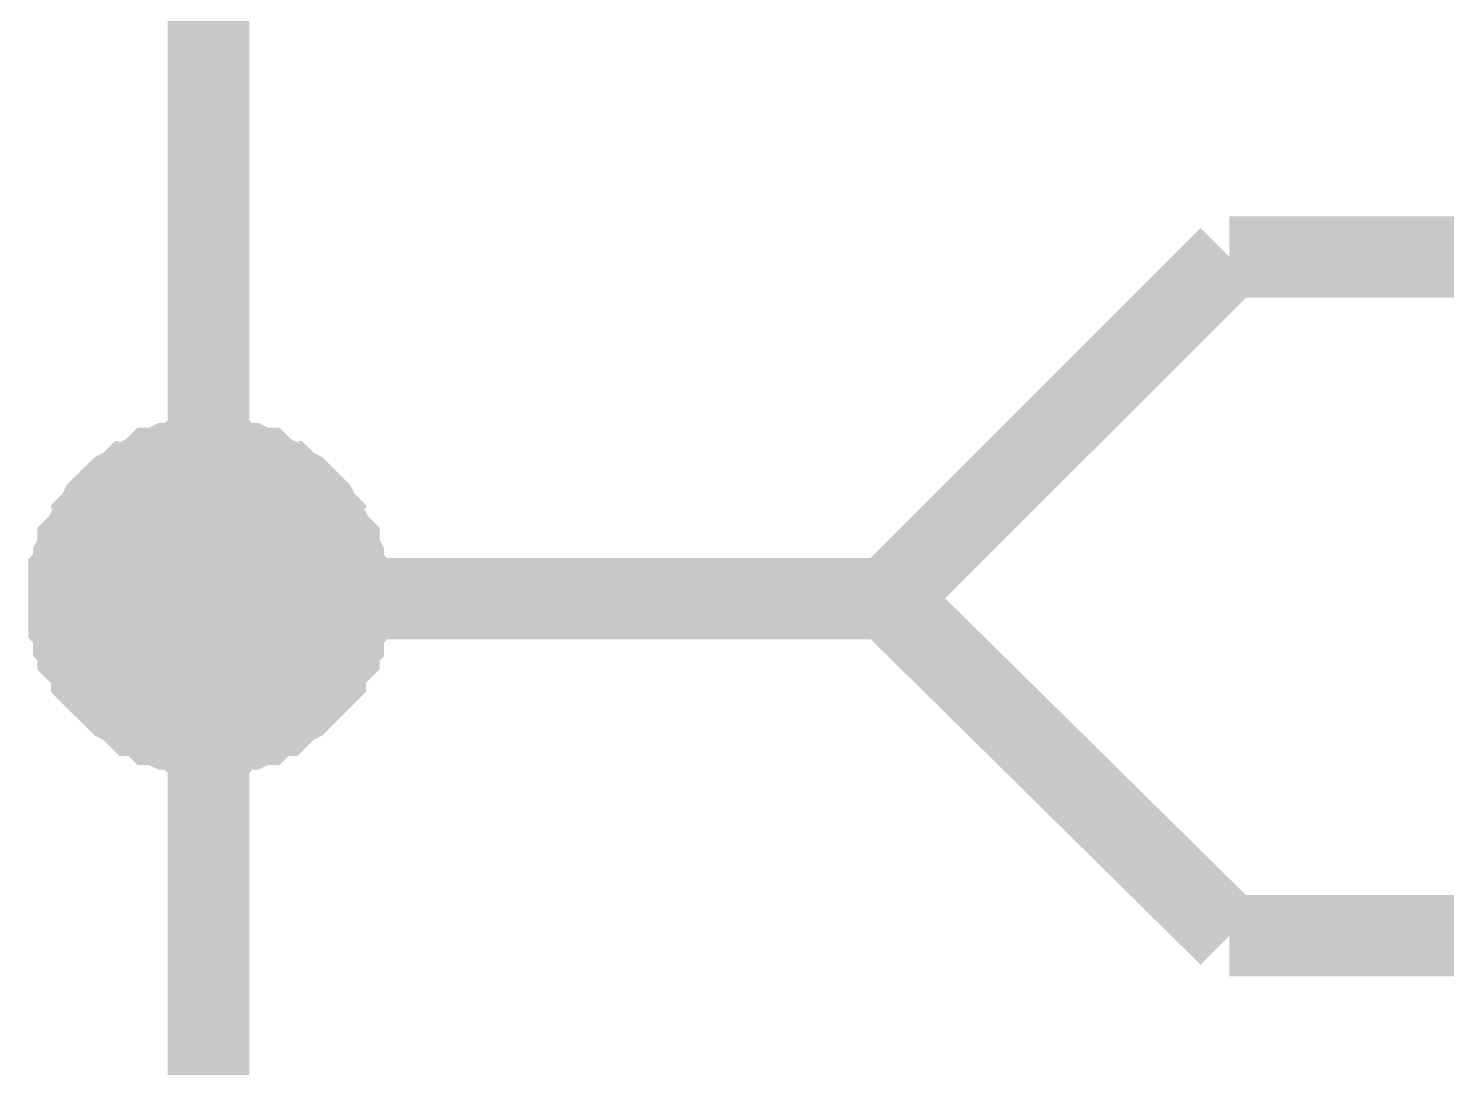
# Model space of a CAD drawing. Header units: millimetres. Extents: x 0 to 420, y 0 to 297.
# Drawn here: x 83.15 to 88.37, y 120.76 to 124.59 of the extents above; entities that cross this region are included whole.
import ezdxf

# ---------------------------------------------------------------- set-up
doc = ezdxf.new("R2010")
doc.units = ezdxf.units.MM
doc.layers.add('Sheet', color=255, linetype='Continuous')

msp = doc.modelspace()

# ---------------------------------------------------------------- linework, layer by layer
at = {"layer": 'Sheet'}
for points, const_width in [([(83.8146, 137.4883), (83.8146, 133.746), (83.8146, 129.9872), (83.8146, 126.2449), (83.8146, 122.486), (83.8146, 118.7437), (83.8146, 114.9848), (83.8146, 111.2425), (83.8146, 107.5002)], 0.2997), ([(86.3138, 122.486), (87.5717, 123.7445)], 0.2997), ([(87.5717, 123.7445), (112.5473, 123.7445)], 0.2997), ([(83.3015, 122.486), (83.3015, 122.5191), (83.3015, 122.5357), (83.3015, 122.5688), (83.3181, 122.5854), (83.3181, 122.6185), (83.3181, 122.635), (83.3346, 122.6682), (83.3346, 122.6847), (83.3512, 122.7013), (83.3677, 122.7344), (83.3843, 122.7509), (83.3843, 122.7675), (83.4009, 122.7841), (83.4174, 122.8172), (83.434, 122.8337), (83.4505, 122.8503), (83.4671, 122.8669), (83.4836, 122.8834), (83.5167, 122.9), (83.5333, 122.9165), (83.5498, 122.9165), (83.5664, 122.9331), (83.5995, 122.9497), (83.616, 122.9662), (83.6326, 122.9662), (83.6657, 122.9828), (83.6822, 122.9828), (83.7153, 122.9828), (83.7319, 122.9993), (83.765, 122.9993), (83.7815, 122.9993), (83.8146, 122.9993)], 0.2997), ([(83.3015, 122.486), (83.3015, 122.5191), (83.3015, 122.5357), (83.3015, 122.5688), (83.3181, 122.5854), (83.3181, 122.6185), (83.3181, 122.635), (83.3346, 122.6682), (83.3346, 122.6847), (83.3512, 122.7013), (83.3677, 122.7344), (83.3843, 122.7509), (83.3843, 122.7675), (83.4009, 122.7841), (83.4174, 122.8172), (83.434, 122.8337), (83.4505, 122.8503), (83.4671, 122.8669), (83.4836, 122.8834), (83.5167, 122.9), (83.5333, 122.9165), (83.5498, 122.9165), (83.5664, 122.9331), (83.5995, 122.9497), (83.616, 122.9662), (83.6326, 122.9662), (83.6657, 122.9828), (83.6822, 122.9828), (83.7153, 122.9828), (83.7319, 122.9993), (83.765, 122.9993), (83.7815, 122.9993), (83.8146, 122.9993)], 0.2997), ([(83.3015, 122.486), (83.3015, 122.5191), (83.3015, 122.5357), (83.3015, 122.5688), (83.3181, 122.5854), (83.3181, 122.6185), (83.3181, 122.635), (83.3346, 122.6682), (83.3346, 122.6847), (83.3512, 122.7013), (83.3677, 122.7344), (83.3843, 122.7509), (83.3843, 122.7675), (83.4009, 122.7841), (83.4174, 122.8172), (83.434, 122.8337), (83.4505, 122.8503), (83.4671, 122.8669), (83.4836, 122.8834), (83.5167, 122.9), (83.5333, 122.9165), (83.5498, 122.9165), (83.5664, 122.9331), (83.5995, 122.9497), (83.616, 122.9662), (83.6326, 122.9662), (83.6657, 122.9828), (83.6822, 122.9828), (83.7153, 122.9828), (83.7319, 122.9993), (83.765, 122.9993), (83.7815, 122.9993), (83.8146, 122.9993)], 0.2997), ([(83.3015, 122.486), (83.3015, 122.5191), (83.3015, 122.5357), (83.3015, 122.5688), (83.3181, 122.5854), (83.3181, 122.6185), (83.3181, 122.635), (83.3346, 122.6682), (83.3346, 122.6847), (83.3512, 122.7013), (83.3677, 122.7344), (83.3843, 122.7509), (83.3843, 122.7675), (83.4009, 122.7841), (83.4174, 122.8172), (83.434, 122.8337), (83.4505, 122.8503), (83.4671, 122.8669), (83.4836, 122.8834), (83.5167, 122.9), (83.5333, 122.9165), (83.5498, 122.9165), (83.5664, 122.9331), (83.5995, 122.9497), (83.616, 122.9662), (83.6326, 122.9662), (83.6657, 122.9828), (83.6822, 122.9828), (83.7153, 122.9828), (83.7319, 122.9993), (83.765, 122.9993), (83.7815, 122.9993), (83.8146, 122.9993)], 0.2997), ([(83.3015, 122.486), (83.3015, 122.5191), (83.3015, 122.5357), (83.3015, 122.5688), (83.3181, 122.5854), (83.3181, 122.6185), (83.3181, 122.635), (83.3346, 122.6682), (83.3346, 122.6847), (83.3512, 122.7013), (83.3677, 122.7344), (83.3843, 122.7509), (83.3843, 122.7675), (83.4009, 122.7841), (83.4174, 122.8172), (83.434, 122.8337), (83.4505, 122.8503), (83.4671, 122.8669), (83.4836, 122.8834), (83.5167, 122.9), (83.5333, 122.9165), (83.5498, 122.9165), (83.5664, 122.9331), (83.5995, 122.9497), (83.616, 122.9662), (83.6326, 122.9662), (83.6657, 122.9828), (83.6822, 122.9828), (83.7153, 122.9828), (83.7319, 122.9993), (83.765, 122.9993), (83.7815, 122.9993), (83.8146, 122.9993)], 0.2997), ([(83.8146, 122.9993), (83.8146, 122.9993)], 0.2997), ([(83.8146, 122.9993), (83.8477, 122.9993), (83.8643, 122.9993), (83.8974, 122.9993), (83.9139, 122.9828), (83.947, 122.9828), (83.9636, 122.9828), (83.9967, 122.9662), (84.0132, 122.9662), (84.0298, 122.9497), (84.0629, 122.9331), (84.0794, 122.9165), (84.096, 122.9165), (84.1125, 122.9), (84.1456, 122.8834), (84.1622, 122.8669), (84.1788, 122.8503), (84.1953, 122.8337), (84.2119, 122.8172), (84.2284, 122.7841), (84.245, 122.7675), (84.245, 122.7509), (84.2615, 122.7344), (84.2781, 122.7013), (84.2946, 122.6847), (84.2946, 122.6682), (84.3112, 122.635), (84.3112, 122.6185), (84.3112, 122.5854), (84.3277, 122.5688), (84.3277, 122.5357), (84.3277, 122.5191), (84.3277, 122.486)], 0.2997), ([(83.8146, 122.9993), (83.8146, 122.9993)], 0.2997), ([(83.8146, 122.9993), (83.8477, 122.9993), (83.8643, 122.9993), (83.8974, 122.9993), (83.9139, 122.9828), (83.947, 122.9828), (83.9636, 122.9828), (83.9967, 122.9662), (84.0132, 122.9662), (84.0298, 122.9497), (84.0629, 122.9331), (84.0794, 122.9165), (84.096, 122.9165), (84.1125, 122.9), (84.1456, 122.8834), (84.1622, 122.8669), (84.1788, 122.8503), (84.1953, 122.8337), (84.2119, 122.8172), (84.2284, 122.7841), (84.245, 122.7675), (84.245, 122.7509), (84.2615, 122.7344), (84.2781, 122.7013), (84.2946, 122.6847), (84.2946, 122.6682), (84.3112, 122.635), (84.3112, 122.6185), (84.3112, 122.5854), (84.3277, 122.5688), (84.3277, 122.5357), (84.3277, 122.5191), (84.3277, 122.486)], 0.2997), ([(83.8146, 122.9993), (83.8146, 122.9993)], 0.2997), ([(83.8146, 122.9993), (83.8477, 122.9993), (83.8643, 122.9993), (83.8974, 122.9993), (83.9139, 122.9828), (83.947, 122.9828), (83.9636, 122.9828), (83.9967, 122.9662), (84.0132, 122.9662), (84.0298, 122.9497), (84.0629, 122.9331), (84.0794, 122.9165), (84.096, 122.9165), (84.1125, 122.9), (84.1456, 122.8834), (84.1622, 122.8669), (84.1788, 122.8503), (84.1953, 122.8337), (84.2119, 122.8172), (84.2284, 122.7841), (84.245, 122.7675), (84.245, 122.7509), (84.2615, 122.7344), (84.2781, 122.7013), (84.2946, 122.6847), (84.2946, 122.6682), (84.3112, 122.635), (84.3112, 122.6185), (84.3112, 122.5854), (84.3277, 122.5688), (84.3277, 122.5357), (84.3277, 122.5191), (84.3277, 122.486)], 0.2997), ([(83.8146, 122.9993), (83.8146, 122.9993)], 0.2997), ([(83.8146, 122.9993), (83.8477, 122.9993), (83.8643, 122.9993), (83.8974, 122.9993), (83.9139, 122.9828), (83.947, 122.9828), (83.9636, 122.9828), (83.9967, 122.9662), (84.0132, 122.9662), (84.0298, 122.9497), (84.0629, 122.9331), (84.0794, 122.9165), (84.096, 122.9165), (84.1125, 122.9), (84.1456, 122.8834), (84.1622, 122.8669), (84.1788, 122.8503), (84.1953, 122.8337), (84.2119, 122.8172), (84.2284, 122.7841), (84.245, 122.7675), (84.245, 122.7509), (84.2615, 122.7344), (84.2781, 122.7013), (84.2946, 122.6847), (84.2946, 122.6682), (84.3112, 122.635), (84.3112, 122.6185), (84.3112, 122.5854), (84.3277, 122.5688), (84.3277, 122.5357), (84.3277, 122.5191), (84.3277, 122.486)], 0.2997), ([(83.8146, 122.9993), (83.8146, 122.9993)], 0.2997), ([(83.8146, 122.9993), (83.8477, 122.9993), (83.8643, 122.9993), (83.8974, 122.9993), (83.9139, 122.9828), (83.947, 122.9828), (83.9636, 122.9828), (83.9967, 122.9662), (84.0132, 122.9662), (84.0298, 122.9497), (84.0629, 122.9331), (84.0794, 122.9165), (84.096, 122.9165), (84.1125, 122.9), (84.1456, 122.8834), (84.1622, 122.8669), (84.1788, 122.8503), (84.1953, 122.8337), (84.2119, 122.8172), (84.2284, 122.7841), (84.245, 122.7675), (84.245, 122.7509), (84.2615, 122.7344), (84.2781, 122.7013), (84.2946, 122.6847), (84.2946, 122.6682), (84.3112, 122.635), (84.3112, 122.6185), (84.3112, 122.5854), (84.3277, 122.5688), (84.3277, 122.5357), (84.3277, 122.5191), (84.3277, 122.486)], 0.2997), ([(83.3015, 122.486), (83.3015, 122.5191), (83.3015, 122.5357), (83.3015, 122.5688), (83.3181, 122.5854), (83.3181, 122.6185), (83.3181, 122.635), (83.3346, 122.6682), (83.3346, 122.6847), (83.3512, 122.7013), (83.3677, 122.7344), (83.3843, 122.7509), (83.3843, 122.7675), (83.4009, 122.7841), (83.4174, 122.8172), (83.434, 122.8337), (83.4505, 122.8503), (83.4671, 122.8669), (83.4836, 122.8834), (83.5167, 122.9), (83.5333, 122.9165), (83.5498, 122.9165), (83.5664, 122.9331), (83.5995, 122.9497), (83.616, 122.9662), (83.6326, 122.9662), (83.6657, 122.9828), (83.6822, 122.9828), (83.7153, 122.9828), (83.7319, 122.9993), (83.765, 122.9993), (83.7815, 122.9993), (83.8146, 122.9993)], 0.0991), ([(83.3015, 122.486), (83.3015, 122.5191), (83.3015, 122.5357), (83.3015, 122.5688), (83.3181, 122.5854), (83.3181, 122.6185), (83.3181, 122.635), (83.3346, 122.6682), (83.3346, 122.6847), (83.3512, 122.7013), (83.3677, 122.7344), (83.3843, 122.7509), (83.3843, 122.7675), (83.4009, 122.7841), (83.4174, 122.8172), (83.434, 122.8337), (83.4505, 122.8503), (83.4671, 122.8669), (83.4836, 122.8834), (83.5167, 122.9), (83.5333, 122.9165), (83.5498, 122.9165), (83.5664, 122.9331), (83.5995, 122.9497), (83.616, 122.9662), (83.6326, 122.9662), (83.6657, 122.9828), (83.6822, 122.9828), (83.7153, 122.9828), (83.7319, 122.9993), (83.765, 122.9993), (83.7815, 122.9993), (83.8146, 122.9993)], 0.0991), ([(83.3015, 122.486), (83.3015, 122.5191), (83.3015, 122.5357), (83.3015, 122.5688), (83.3181, 122.5854), (83.3181, 122.6185), (83.3181, 122.635), (83.3346, 122.6682), (83.3346, 122.6847), (83.3512, 122.7013), (83.3677, 122.7344), (83.3843, 122.7509), (83.3843, 122.7675), (83.4009, 122.7841), (83.4174, 122.8172), (83.434, 122.8337), (83.4505, 122.8503), (83.4671, 122.8669), (83.4836, 122.8834), (83.5167, 122.9), (83.5333, 122.9165), (83.5498, 122.9165), (83.5664, 122.9331), (83.5995, 122.9497), (83.616, 122.9662), (83.6326, 122.9662), (83.6657, 122.9828), (83.6822, 122.9828), (83.7153, 122.9828), (83.7319, 122.9993), (83.765, 122.9993), (83.7815, 122.9993), (83.8146, 122.9993)], 0.0991), ([(83.3015, 122.486), (83.3015, 122.5191), (83.3015, 122.5357), (83.3015, 122.5688), (83.3181, 122.5854), (83.3181, 122.6185), (83.3181, 122.635), (83.3346, 122.6682), (83.3346, 122.6847), (83.3512, 122.7013), (83.3677, 122.7344), (83.3843, 122.7509), (83.3843, 122.7675), (83.4009, 122.7841), (83.4174, 122.8172), (83.434, 122.8337), (83.4505, 122.8503), (83.4671, 122.8669), (83.4836, 122.8834), (83.5167, 122.9), (83.5333, 122.9165), (83.5498, 122.9165), (83.5664, 122.9331), (83.5995, 122.9497), (83.616, 122.9662), (83.6326, 122.9662), (83.6657, 122.9828), (83.6822, 122.9828), (83.7153, 122.9828), (83.7319, 122.9993), (83.765, 122.9993), (83.7815, 122.9993), (83.8146, 122.9993)], 0.0991), ([(83.3015, 122.486), (83.3015, 122.5191), (83.3015, 122.5357), (83.3015, 122.5688), (83.3181, 122.5854), (83.3181, 122.6185), (83.3181, 122.635), (83.3346, 122.6682), (83.3346, 122.6847), (83.3512, 122.7013), (83.3677, 122.7344), (83.3843, 122.7509), (83.3843, 122.7675), (83.4009, 122.7841), (83.4174, 122.8172), (83.434, 122.8337), (83.4505, 122.8503), (83.4671, 122.8669), (83.4836, 122.8834), (83.5167, 122.9), (83.5333, 122.9165), (83.5498, 122.9165), (83.5664, 122.9331), (83.5995, 122.9497), (83.616, 122.9662), (83.6326, 122.9662), (83.6657, 122.9828), (83.6822, 122.9828), (83.7153, 122.9828), (83.7319, 122.9993), (83.765, 122.9993), (83.7815, 122.9993), (83.8146, 122.9993)], 0.0991), ([(83.8146, 122.9993), (83.8146, 122.9993)], 0.0991), ([(83.8146, 122.9993), (83.8477, 122.9993), (83.8643, 122.9993), (83.8974, 122.9993), (83.9139, 122.9828), (83.947, 122.9828), (83.9636, 122.9828), (83.9967, 122.9662), (84.0132, 122.9662), (84.0298, 122.9497), (84.0629, 122.9331), (84.0794, 122.9165), (84.096, 122.9165), (84.1125, 122.9), (84.1456, 122.8834), (84.1622, 122.8669), (84.1788, 122.8503), (84.1953, 122.8337), (84.2119, 122.8172), (84.2284, 122.7841), (84.245, 122.7675), (84.245, 122.7509), (84.2615, 122.7344), (84.2781, 122.7013), (84.2946, 122.6847), (84.2946, 122.6682), (84.3112, 122.635), (84.3112, 122.6185), (84.3112, 122.5854), (84.3277, 122.5688), (84.3277, 122.5357), (84.3277, 122.5191), (84.3277, 122.486)], 0.0991), ([(83.8146, 122.9993), (83.8146, 122.9993)], 0.0991), ([(83.8146, 122.9993), (83.8477, 122.9993), (83.8643, 122.9993), (83.8974, 122.9993), (83.9139, 122.9828), (83.947, 122.9828), (83.9636, 122.9828), (83.9967, 122.9662), (84.0132, 122.9662), (84.0298, 122.9497), (84.0629, 122.9331), (84.0794, 122.9165), (84.096, 122.9165), (84.1125, 122.9), (84.1456, 122.8834), (84.1622, 122.8669), (84.1788, 122.8503), (84.1953, 122.8337), (84.2119, 122.8172), (84.2284, 122.7841), (84.245, 122.7675), (84.245, 122.7509), (84.2615, 122.7344), (84.2781, 122.7013), (84.2946, 122.6847), (84.2946, 122.6682), (84.3112, 122.635), (84.3112, 122.6185), (84.3112, 122.5854), (84.3277, 122.5688), (84.3277, 122.5357), (84.3277, 122.5191), (84.3277, 122.486)], 0.0991), ([(83.8146, 122.9993), (83.8146, 122.9993)], 0.0991), ([(83.8146, 122.9993), (83.8477, 122.9993), (83.8643, 122.9993), (83.8974, 122.9993), (83.9139, 122.9828), (83.947, 122.9828), (83.9636, 122.9828), (83.9967, 122.9662), (84.0132, 122.9662), (84.0298, 122.9497), (84.0629, 122.9331), (84.0794, 122.9165), (84.096, 122.9165), (84.1125, 122.9), (84.1456, 122.8834), (84.1622, 122.8669), (84.1788, 122.8503), (84.1953, 122.8337), (84.2119, 122.8172), (84.2284, 122.7841), (84.245, 122.7675), (84.245, 122.7509), (84.2615, 122.7344), (84.2781, 122.7013), (84.2946, 122.6847), (84.2946, 122.6682), (84.3112, 122.635), (84.3112, 122.6185), (84.3112, 122.5854), (84.3277, 122.5688), (84.3277, 122.5357), (84.3277, 122.5191), (84.3277, 122.486)], 0.0991), ([(83.8146, 122.9993), (83.8146, 122.9993)], 0.0991), ([(83.8146, 122.9993), (83.8477, 122.9993), (83.8643, 122.9993), (83.8974, 122.9993), (83.9139, 122.9828), (83.947, 122.9828), (83.9636, 122.9828), (83.9967, 122.9662), (84.0132, 122.9662), (84.0298, 122.9497), (84.0629, 122.9331), (84.0794, 122.9165), (84.096, 122.9165), (84.1125, 122.9), (84.1456, 122.8834), (84.1622, 122.8669), (84.1788, 122.8503), (84.1953, 122.8337), (84.2119, 122.8172), (84.2284, 122.7841), (84.245, 122.7675), (84.245, 122.7509), (84.2615, 122.7344), (84.2781, 122.7013), (84.2946, 122.6847), (84.2946, 122.6682), (84.3112, 122.635), (84.3112, 122.6185), (84.3112, 122.5854), (84.3277, 122.5688), (84.3277, 122.5357), (84.3277, 122.5191), (84.3277, 122.486)], 0.0991), ([(83.8146, 122.9993), (83.8146, 122.9993)], 0.0991), ([(83.8146, 122.9993), (83.8477, 122.9993), (83.8643, 122.9993), (83.8974, 122.9993), (83.9139, 122.9828), (83.947, 122.9828), (83.9636, 122.9828), (83.9967, 122.9662), (84.0132, 122.9662), (84.0298, 122.9497), (84.0629, 122.9331), (84.0794, 122.9165), (84.096, 122.9165), (84.1125, 122.9), (84.1456, 122.8834), (84.1622, 122.8669), (84.1788, 122.8503), (84.1953, 122.8337), (84.2119, 122.8172), (84.2284, 122.7841), (84.245, 122.7675), (84.245, 122.7509), (84.2615, 122.7344), (84.2781, 122.7013), (84.2946, 122.6847), (84.2946, 122.6682), (84.3112, 122.635), (84.3112, 122.6185), (84.3112, 122.5854), (84.3277, 122.5688), (84.3277, 122.5357), (84.3277, 122.5191), (84.3277, 122.486)], 0.0991), ([(83.8146, 121.9892), (83.7815, 121.9892), (83.765, 121.9892), (83.7319, 121.9892), (83.7153, 122.0058), (83.6822, 122.0058), (83.6657, 122.0058), (83.6326, 122.0224), (83.616, 122.0224), (83.5995, 122.0389), (83.5664, 122.0555), (83.5498, 122.0555), (83.5333, 122.072), (83.5167, 122.0886), (83.4836, 122.1052), (83.4671, 122.1217), (83.4505, 122.1383), (83.434, 122.1548), (83.4174, 122.1714), (83.4009, 122.1879), (83.3843, 122.2045), (83.3843, 122.2211), (83.3677, 122.2542), (83.3512, 122.2707), (83.3346, 122.2873), (83.3346, 122.3204), (83.3181, 122.337), (83.3181, 122.3535), (83.3181, 122.3867), (83.3015, 122.4032), (83.3015, 122.4363), (83.3015, 122.4529), (83.3015, 122.486)], 0.2997), ([(83.3015, 122.486), (83.3015, 122.486)], 0.2997), ([(83.8146, 121.9892), (83.7815, 121.9892), (83.765, 121.9892), (83.7319, 121.9892), (83.7153, 122.0058), (83.6822, 122.0058), (83.6657, 122.0058), (83.6326, 122.0224), (83.616, 122.0224), (83.5995, 122.0389), (83.5664, 122.0555), (83.5498, 122.0555), (83.5333, 122.072), (83.5167, 122.0886), (83.4836, 122.1052), (83.4671, 122.1217), (83.4505, 122.1383), (83.434, 122.1548), (83.4174, 122.1714), (83.4009, 122.1879), (83.3843, 122.2045), (83.3843, 122.2211), (83.3677, 122.2542), (83.3512, 122.2707), (83.3346, 122.2873), (83.3346, 122.3204), (83.3181, 122.337), (83.3181, 122.3535), (83.3181, 122.3867), (83.3015, 122.4032), (83.3015, 122.4363), (83.3015, 122.4529), (83.3015, 122.486)], 0.2997), ([(83.3015, 122.486), (83.3015, 122.486)], 0.2997), ([(83.8146, 121.9892), (83.7815, 121.9892), (83.765, 121.9892), (83.7319, 121.9892), (83.7153, 122.0058), (83.6822, 122.0058), (83.6657, 122.0058), (83.6326, 122.0224), (83.616, 122.0224), (83.5995, 122.0389), (83.5664, 122.0555), (83.5498, 122.0555), (83.5333, 122.072), (83.5167, 122.0886), (83.4836, 122.1052), (83.4671, 122.1217), (83.4505, 122.1383), (83.434, 122.1548), (83.4174, 122.1714), (83.4009, 122.1879), (83.3843, 122.2045), (83.3843, 122.2211), (83.3677, 122.2542), (83.3512, 122.2707), (83.3346, 122.2873), (83.3346, 122.3204), (83.3181, 122.337), (83.3181, 122.3535), (83.3181, 122.3867), (83.3015, 122.4032), (83.3015, 122.4363), (83.3015, 122.4529), (83.3015, 122.486)], 0.2997), ([(83.3015, 122.486), (83.3015, 122.486)], 0.2997), ([(83.8146, 121.9892), (83.7815, 121.9892), (83.765, 121.9892), (83.7319, 121.9892), (83.7153, 122.0058), (83.6822, 122.0058), (83.6657, 122.0058), (83.6326, 122.0224), (83.616, 122.0224), (83.5995, 122.0389), (83.5664, 122.0555), (83.5498, 122.0555), (83.5333, 122.072), (83.5167, 122.0886), (83.4836, 122.1052), (83.4671, 122.1217), (83.4505, 122.1383), (83.434, 122.1548), (83.4174, 122.1714), (83.4009, 122.1879), (83.3843, 122.2045), (83.3843, 122.2211), (83.3677, 122.2542), (83.3512, 122.2707), (83.3346, 122.2873), (83.3346, 122.3204), (83.3181, 122.337), (83.3181, 122.3535), (83.3181, 122.3867), (83.3015, 122.4032), (83.3015, 122.4363), (83.3015, 122.4529), (83.3015, 122.486)], 0.2997), ([(83.3015, 122.486), (83.3015, 122.486)], 0.2997), ([(83.8146, 121.9892), (83.7815, 121.9892), (83.765, 121.9892), (83.7319, 121.9892), (83.7153, 122.0058), (83.6822, 122.0058), (83.6657, 122.0058), (83.6326, 122.0224), (83.616, 122.0224), (83.5995, 122.0389), (83.5664, 122.0555), (83.5498, 122.0555), (83.5333, 122.072), (83.5167, 122.0886), (83.4836, 122.1052), (83.4671, 122.1217), (83.4505, 122.1383), (83.434, 122.1548), (83.4174, 122.1714), (83.4009, 122.1879), (83.3843, 122.2045), (83.3843, 122.2211), (83.3677, 122.2542), (83.3512, 122.2707), (83.3346, 122.2873), (83.3346, 122.3204), (83.3181, 122.337), (83.3181, 122.3535), (83.3181, 122.3867), (83.3015, 122.4032), (83.3015, 122.4363), (83.3015, 122.4529), (83.3015, 122.486)], 0.2997), ([(83.3015, 122.486), (83.3015, 122.486)], 0.2997), ([(84.3277, 122.486), (84.3277, 122.4529), (84.3277, 122.4363), (84.3277, 122.4032), (84.3112, 122.3867), (84.3112, 122.3535), (84.3112, 122.337), (84.2946, 122.3204), (84.2946, 122.2873), (84.2781, 122.2707), (84.2615, 122.2542), (84.245, 122.2211), (84.245, 122.2045), (84.2284, 122.1879), (84.2119, 122.1714), (84.1953, 122.1548), (84.1788, 122.1383), (84.1622, 122.1217), (84.1456, 122.1052), (84.1125, 122.0886), (84.096, 122.072), (84.0794, 122.0555), (84.0629, 122.0555), (84.0298, 122.0389), (84.0132, 122.0224), (83.9967, 122.0224), (83.9636, 122.0058), (83.947, 122.0058), (83.9139, 122.0058), (83.8974, 121.9892), (83.8643, 121.9892), (83.8477, 121.9892), (83.8146, 121.9892)], 0.2997), ([(86.3138, 122.486), (83.8146, 122.486)], 0.2997), ([(84.3277, 122.486), (84.3277, 122.4529), (84.3277, 122.4363), (84.3277, 122.4032), (84.3112, 122.3867), (84.3112, 122.3535), (84.3112, 122.337), (84.2946, 122.3204), (84.2946, 122.2873), (84.2781, 122.2707), (84.2615, 122.2542), (84.245, 122.2211), (84.245, 122.2045), (84.2284, 122.1879), (84.2119, 122.1714), (84.1953, 122.1548), (84.1788, 122.1383), (84.1622, 122.1217), (84.1456, 122.1052), (84.1125, 122.0886), (84.096, 122.072), (84.0794, 122.0555), (84.0629, 122.0555), (84.0298, 122.0389), (84.0132, 122.0224), (83.9967, 122.0224), (83.9636, 122.0058), (83.947, 122.0058), (83.9139, 122.0058), (83.8974, 121.9892), (83.8643, 121.9892), (83.8477, 121.9892), (83.8146, 121.9892)], 0.2997), ([(84.3277, 122.486), (84.3277, 122.4529), (84.3277, 122.4363), (84.3277, 122.4032), (84.3112, 122.3867), (84.3112, 122.3535), (84.3112, 122.337), (84.2946, 122.3204), (84.2946, 122.2873), (84.2781, 122.2707), (84.2615, 122.2542), (84.245, 122.2211), (84.245, 122.2045), (84.2284, 122.1879), (84.2119, 122.1714), (84.1953, 122.1548), (84.1788, 122.1383), (84.1622, 122.1217), (84.1456, 122.1052), (84.1125, 122.0886), (84.096, 122.072), (84.0794, 122.0555), (84.0629, 122.0555), (84.0298, 122.0389), (84.0132, 122.0224), (83.9967, 122.0224), (83.9636, 122.0058), (83.947, 122.0058), (83.9139, 122.0058), (83.8974, 121.9892), (83.8643, 121.9892), (83.8477, 121.9892), (83.8146, 121.9892)], 0.2997), ([(84.3277, 122.486), (84.3277, 122.4529), (84.3277, 122.4363), (84.3277, 122.4032), (84.3112, 122.3867), (84.3112, 122.3535), (84.3112, 122.337), (84.2946, 122.3204), (84.2946, 122.2873), (84.2781, 122.2707), (84.2615, 122.2542), (84.245, 122.2211), (84.245, 122.2045), (84.2284, 122.1879), (84.2119, 122.1714), (84.1953, 122.1548), (84.1788, 122.1383), (84.1622, 122.1217), (84.1456, 122.1052), (84.1125, 122.0886), (84.096, 122.072), (84.0794, 122.0555), (84.0629, 122.0555), (84.0298, 122.0389), (84.0132, 122.0224), (83.9967, 122.0224), (83.9636, 122.0058), (83.947, 122.0058), (83.9139, 122.0058), (83.8974, 121.9892), (83.8643, 121.9892), (83.8477, 121.9892), (83.8146, 121.9892)], 0.2997), ([(84.3277, 122.486), (84.3277, 122.4529), (84.3277, 122.4363), (84.3277, 122.4032), (84.3112, 122.3867), (84.3112, 122.3535), (84.3112, 122.337), (84.2946, 122.3204), (84.2946, 122.2873), (84.2781, 122.2707), (84.2615, 122.2542), (84.245, 122.2211), (84.245, 122.2045), (84.2284, 122.1879), (84.2119, 122.1714), (84.1953, 122.1548), (84.1788, 122.1383), (84.1622, 122.1217), (84.1456, 122.1052), (84.1125, 122.0886), (84.096, 122.072), (84.0794, 122.0555), (84.0629, 122.0555), (84.0298, 122.0389), (84.0132, 122.0224), (83.9967, 122.0224), (83.9636, 122.0058), (83.947, 122.0058), (83.9139, 122.0058), (83.8974, 121.9892), (83.8643, 121.9892), (83.8477, 121.9892), (83.8146, 121.9892)], 0.2997), ([(84.3277, 122.486), (84.3277, 122.486), (84.3277, 122.486), (84.3277, 122.486), (84.3277, 122.486), (84.3277, 122.486), (84.3277, 122.486), (84.3277, 122.486), (84.3277, 122.486), (84.3277, 122.486), (84.3277, 122.486), (84.3277, 122.486), (84.3277, 122.486), (84.3277, 122.486), (84.3277, 122.486), (84.3277, 122.486), (84.3277, 122.486), (84.3277, 122.486), (84.3277, 122.486), (84.3277, 122.486), (84.3277, 122.486), (84.3277, 122.486), (84.3277, 122.486), (84.3277, 122.486), (84.3277, 122.486), (84.3277, 122.486), (84.3277, 122.486), (84.3277, 122.486), (84.3277, 122.486), (84.3277, 122.486), (84.3277, 122.486), (84.3277, 122.486), (84.3277, 122.486)], 0.2997), ([(84.3277, 122.486), (84.3277, 122.486)], 0.2997), ([(84.3277, 122.486), (84.3277, 122.486), (84.3277, 122.486), (84.3277, 122.486), (84.3277, 122.486), (84.3277, 122.486), (84.3277, 122.486), (84.3277, 122.486), (84.3277, 122.486), (84.3277, 122.486), (84.3277, 122.486), (84.3277, 122.486), (84.3277, 122.486), (84.3277, 122.486), (84.3277, 122.486), (84.3277, 122.486), (84.3277, 122.486), (84.3277, 122.486), (84.3277, 122.486), (84.3277, 122.486), (84.3277, 122.486), (84.3277, 122.486), (84.3277, 122.486), (84.3277, 122.486), (84.3277, 122.486), (84.3277, 122.486), (84.3277, 122.486), (84.3277, 122.486), (84.3277, 122.486), (84.3277, 122.486), (84.3277, 122.486), (84.3277, 122.486), (84.3277, 122.486)], 0.2997), ([(84.3277, 122.486), (84.3277, 122.486)], 0.2997), ([(84.3277, 122.486), (84.3277, 122.486), (84.3277, 122.486), (84.3277, 122.486), (84.3277, 122.486), (84.3277, 122.486), (84.3277, 122.486), (84.3277, 122.486), (84.3277, 122.486), (84.3277, 122.486), (84.3277, 122.486), (84.3277, 122.486), (84.3277, 122.486), (84.3277, 122.486), (84.3277, 122.486), (84.3277, 122.486), (84.3277, 122.486), (84.3277, 122.486), (84.3277, 122.486), (84.3277, 122.486), (84.3277, 122.486), (84.3277, 122.486), (84.3277, 122.486), (84.3277, 122.486), (84.3277, 122.486), (84.3277, 122.486), (84.3277, 122.486), (84.3277, 122.486), (84.3277, 122.486), (84.3277, 122.486), (84.3277, 122.486), (84.3277, 122.486), (84.3277, 122.486)], 0.2997), ([(84.3277, 122.486), (84.3277, 122.486)], 0.2997), ([(84.3277, 122.486), (84.3277, 122.486), (84.3277, 122.486), (84.3277, 122.486), (84.3277, 122.486), (84.3277, 122.486), (84.3277, 122.486), (84.3277, 122.486), (84.3277, 122.486), (84.3277, 122.486), (84.3277, 122.486), (84.3277, 122.486), (84.3277, 122.486), (84.3277, 122.486), (84.3277, 122.486), (84.3277, 122.486), (84.3277, 122.486), (84.3277, 122.486), (84.3277, 122.486), (84.3277, 122.486), (84.3277, 122.486), (84.3277, 122.486), (84.3277, 122.486), (84.3277, 122.486), (84.3277, 122.486), (84.3277, 122.486), (84.3277, 122.486), (84.3277, 122.486), (84.3277, 122.486), (84.3277, 122.486), (84.3277, 122.486), (84.3277, 122.486), (84.3277, 122.486)], 0.2997), ([(84.3277, 122.486), (84.3277, 122.486)], 0.2997), ([(84.3277, 122.486), (84.3277, 122.486), (84.3277, 122.486), (84.3277, 122.486), (84.3277, 122.486), (84.3277, 122.486), (84.3277, 122.486), (84.3277, 122.486), (84.3277, 122.486), (84.3277, 122.486), (84.3277, 122.486), (84.3277, 122.486), (84.3277, 122.486), (84.3277, 122.486), (84.3277, 122.486), (84.3277, 122.486), (84.3277, 122.486), (84.3277, 122.486), (84.3277, 122.486), (84.3277, 122.486), (84.3277, 122.486), (84.3277, 122.486), (84.3277, 122.486), (84.3277, 122.486), (84.3277, 122.486), (84.3277, 122.486), (84.3277, 122.486), (84.3277, 122.486), (84.3277, 122.486), (84.3277, 122.486), (84.3277, 122.486), (84.3277, 122.486), (84.3277, 122.486)], 0.2997), ([(84.3277, 122.486), (84.3277, 122.486)], 0.2997), ([(87.5717, 121.2441), (86.3138, 122.486)], 0.2997), ([(83.8146, 121.9892), (83.7815, 121.9892), (83.765, 121.9892), (83.7319, 121.9892), (83.7153, 122.0058), (83.6822, 122.0058), (83.6657, 122.0058), (83.6326, 122.0224), (83.616, 122.0224), (83.5995, 122.0389), (83.5664, 122.0555), (83.5498, 122.0555), (83.5333, 122.072), (83.5167, 122.0886), (83.4836, 122.1052), (83.4671, 122.1217), (83.4505, 122.1383), (83.434, 122.1548), (83.4174, 122.1714), (83.4009, 122.1879), (83.3843, 122.2045), (83.3843, 122.2211), (83.3677, 122.2542), (83.3512, 122.2707), (83.3346, 122.2873), (83.3346, 122.3204), (83.3181, 122.337), (83.3181, 122.3535), (83.3181, 122.3867), (83.3015, 122.4032), (83.3015, 122.4363), (83.3015, 122.4529), (83.3015, 122.486)], 0.0991), ([(83.3015, 122.486), (83.3015, 122.486)], 0.0991), ([(83.8146, 121.9892), (83.7815, 121.9892), (83.765, 121.9892), (83.7319, 121.9892), (83.7153, 122.0058), (83.6822, 122.0058), (83.6657, 122.0058), (83.6326, 122.0224), (83.616, 122.0224), (83.5995, 122.0389), (83.5664, 122.0555), (83.5498, 122.0555), (83.5333, 122.072), (83.5167, 122.0886), (83.4836, 122.1052), (83.4671, 122.1217), (83.4505, 122.1383), (83.434, 122.1548), (83.4174, 122.1714), (83.4009, 122.1879), (83.3843, 122.2045), (83.3843, 122.2211), (83.3677, 122.2542), (83.3512, 122.2707), (83.3346, 122.2873), (83.3346, 122.3204), (83.3181, 122.337), (83.3181, 122.3535), (83.3181, 122.3867), (83.3015, 122.4032), (83.3015, 122.4363), (83.3015, 122.4529), (83.3015, 122.486)], 0.0991), ([(83.3015, 122.486), (83.3015, 122.486)], 0.0991), ([(83.8146, 121.9892), (83.7815, 121.9892), (83.765, 121.9892), (83.7319, 121.9892), (83.7153, 122.0058), (83.6822, 122.0058), (83.6657, 122.0058), (83.6326, 122.0224), (83.616, 122.0224), (83.5995, 122.0389), (83.5664, 122.0555), (83.5498, 122.0555), (83.5333, 122.072), (83.5167, 122.0886), (83.4836, 122.1052), (83.4671, 122.1217), (83.4505, 122.1383), (83.434, 122.1548), (83.4174, 122.1714), (83.4009, 122.1879), (83.3843, 122.2045), (83.3843, 122.2211), (83.3677, 122.2542), (83.3512, 122.2707), (83.3346, 122.2873), (83.3346, 122.3204), (83.3181, 122.337), (83.3181, 122.3535), (83.3181, 122.3867), (83.3015, 122.4032), (83.3015, 122.4363), (83.3015, 122.4529), (83.3015, 122.486)], 0.0991), ([(83.3015, 122.486), (83.3015, 122.486)], 0.0991), ([(83.8146, 121.9892), (83.7815, 121.9892), (83.765, 121.9892), (83.7319, 121.9892), (83.7153, 122.0058), (83.6822, 122.0058), (83.6657, 122.0058), (83.6326, 122.0224), (83.616, 122.0224), (83.5995, 122.0389), (83.5664, 122.0555), (83.5498, 122.0555), (83.5333, 122.072), (83.5167, 122.0886), (83.4836, 122.1052), (83.4671, 122.1217), (83.4505, 122.1383), (83.434, 122.1548), (83.4174, 122.1714), (83.4009, 122.1879), (83.3843, 122.2045), (83.3843, 122.2211), (83.3677, 122.2542), (83.3512, 122.2707), (83.3346, 122.2873), (83.3346, 122.3204), (83.3181, 122.337), (83.3181, 122.3535), (83.3181, 122.3867), (83.3015, 122.4032), (83.3015, 122.4363), (83.3015, 122.4529), (83.3015, 122.486)], 0.0991), ([(83.3015, 122.486), (83.3015, 122.486)], 0.0991), ([(83.8146, 121.9892), (83.7815, 121.9892), (83.765, 121.9892), (83.7319, 121.9892), (83.7153, 122.0058), (83.6822, 122.0058), (83.6657, 122.0058), (83.6326, 122.0224), (83.616, 122.0224), (83.5995, 122.0389), (83.5664, 122.0555), (83.5498, 122.0555), (83.5333, 122.072), (83.5167, 122.0886), (83.4836, 122.1052), (83.4671, 122.1217), (83.4505, 122.1383), (83.434, 122.1548), (83.4174, 122.1714), (83.4009, 122.1879), (83.3843, 122.2045), (83.3843, 122.2211), (83.3677, 122.2542), (83.3512, 122.2707), (83.3346, 122.2873), (83.3346, 122.3204), (83.3181, 122.337), (83.3181, 122.3535), (83.3181, 122.3867), (83.3015, 122.4032), (83.3015, 122.4363), (83.3015, 122.4529), (83.3015, 122.486)], 0.0991), ([(83.3015, 122.486), (83.3015, 122.486)], 0.0991), ([(84.3277, 122.486), (84.3277, 122.4529), (84.3277, 122.4363), (84.3277, 122.4032), (84.3112, 122.3867), (84.3112, 122.3535), (84.3112, 122.337), (84.2946, 122.3204), (84.2946, 122.2873), (84.2781, 122.2707), (84.2615, 122.2542), (84.245, 122.2211), (84.245, 122.2045), (84.2284, 122.1879), (84.2119, 122.1714), (84.1953, 122.1548), (84.1788, 122.1383), (84.1622, 122.1217), (84.1456, 122.1052), (84.1125, 122.0886), (84.096, 122.072), (84.0794, 122.0555), (84.0629, 122.0555), (84.0298, 122.0389), (84.0132, 122.0224), (83.9967, 122.0224), (83.9636, 122.0058), (83.947, 122.0058), (83.9139, 122.0058), (83.8974, 121.9892), (83.8643, 121.9892), (83.8477, 121.9892), (83.8146, 121.9892)], 0.0991), ([(84.3277, 122.486), (84.3277, 122.4529), (84.3277, 122.4363), (84.3277, 122.4032), (84.3112, 122.3867), (84.3112, 122.3535), (84.3112, 122.337), (84.2946, 122.3204), (84.2946, 122.2873), (84.2781, 122.2707), (84.2615, 122.2542), (84.245, 122.2211), (84.245, 122.2045), (84.2284, 122.1879), (84.2119, 122.1714), (84.1953, 122.1548), (84.1788, 122.1383), (84.1622, 122.1217), (84.1456, 122.1052), (84.1125, 122.0886), (84.096, 122.072), (84.0794, 122.0555), (84.0629, 122.0555), (84.0298, 122.0389), (84.0132, 122.0224), (83.9967, 122.0224), (83.9636, 122.0058), (83.947, 122.0058), (83.9139, 122.0058), (83.8974, 121.9892), (83.8643, 121.9892), (83.8477, 121.9892), (83.8146, 121.9892)], 0.0991), ([(84.3277, 122.486), (84.3277, 122.4529), (84.3277, 122.4363), (84.3277, 122.4032), (84.3112, 122.3867), (84.3112, 122.3535), (84.3112, 122.337), (84.2946, 122.3204), (84.2946, 122.2873), (84.2781, 122.2707), (84.2615, 122.2542), (84.245, 122.2211), (84.245, 122.2045), (84.2284, 122.1879), (84.2119, 122.1714), (84.1953, 122.1548), (84.1788, 122.1383), (84.1622, 122.1217), (84.1456, 122.1052), (84.1125, 122.0886), (84.096, 122.072), (84.0794, 122.0555), (84.0629, 122.0555), (84.0298, 122.0389), (84.0132, 122.0224), (83.9967, 122.0224), (83.9636, 122.0058), (83.947, 122.0058), (83.9139, 122.0058), (83.8974, 121.9892), (83.8643, 121.9892), (83.8477, 121.9892), (83.8146, 121.9892)], 0.0991), ([(84.3277, 122.486), (84.3277, 122.4529), (84.3277, 122.4363), (84.3277, 122.4032), (84.3112, 122.3867), (84.3112, 122.3535), (84.3112, 122.337), (84.2946, 122.3204), (84.2946, 122.2873), (84.2781, 122.2707), (84.2615, 122.2542), (84.245, 122.2211), (84.245, 122.2045), (84.2284, 122.1879), (84.2119, 122.1714), (84.1953, 122.1548), (84.1788, 122.1383), (84.1622, 122.1217), (84.1456, 122.1052), (84.1125, 122.0886), (84.096, 122.072), (84.0794, 122.0555), (84.0629, 122.0555), (84.0298, 122.0389), (84.0132, 122.0224), (83.9967, 122.0224), (83.9636, 122.0058), (83.947, 122.0058), (83.9139, 122.0058), (83.8974, 121.9892), (83.8643, 121.9892), (83.8477, 121.9892), (83.8146, 121.9892)], 0.0991), ([(84.3277, 122.486), (84.3277, 122.4529), (84.3277, 122.4363), (84.3277, 122.4032), (84.3112, 122.3867), (84.3112, 122.3535), (84.3112, 122.337), (84.2946, 122.3204), (84.2946, 122.2873), (84.2781, 122.2707), (84.2615, 122.2542), (84.245, 122.2211), (84.245, 122.2045), (84.2284, 122.1879), (84.2119, 122.1714), (84.1953, 122.1548), (84.1788, 122.1383), (84.1622, 122.1217), (84.1456, 122.1052), (84.1125, 122.0886), (84.096, 122.072), (84.0794, 122.0555), (84.0629, 122.0555), (84.0298, 122.0389), (84.0132, 122.0224), (83.9967, 122.0224), (83.9636, 122.0058), (83.947, 122.0058), (83.9139, 122.0058), (83.8974, 121.9892), (83.8643, 121.9892), (83.8477, 121.9892), (83.8146, 121.9892)], 0.0991), ([(84.3277, 122.486), (84.3277, 122.486), (84.3277, 122.486), (84.3277, 122.486), (84.3277, 122.486), (84.3277, 122.486), (84.3277, 122.486), (84.3277, 122.486), (84.3277, 122.486), (84.3277, 122.486), (84.3277, 122.486), (84.3277, 122.486), (84.3277, 122.486), (84.3277, 122.486), (84.3277, 122.486), (84.3277, 122.486), (84.3277, 122.486), (84.3277, 122.486), (84.3277, 122.486), (84.3277, 122.486), (84.3277, 122.486), (84.3277, 122.486), (84.3277, 122.486), (84.3277, 122.486), (84.3277, 122.486), (84.3277, 122.486), (84.3277, 122.486), (84.3277, 122.486), (84.3277, 122.486), (84.3277, 122.486), (84.3277, 122.486), (84.3277, 122.486), (84.3277, 122.486)], 0.0991), ([(84.3277, 122.486), (84.3277, 122.486)], 0.0991), ([(84.3277, 122.486), (84.3277, 122.486), (84.3277, 122.486), (84.3277, 122.486), (84.3277, 122.486), (84.3277, 122.486), (84.3277, 122.486), (84.3277, 122.486), (84.3277, 122.486), (84.3277, 122.486), (84.3277, 122.486), (84.3277, 122.486), (84.3277, 122.486), (84.3277, 122.486), (84.3277, 122.486), (84.3277, 122.486), (84.3277, 122.486), (84.3277, 122.486), (84.3277, 122.486), (84.3277, 122.486), (84.3277, 122.486), (84.3277, 122.486), (84.3277, 122.486), (84.3277, 122.486), (84.3277, 122.486), (84.3277, 122.486), (84.3277, 122.486), (84.3277, 122.486), (84.3277, 122.486), (84.3277, 122.486), (84.3277, 122.486), (84.3277, 122.486), (84.3277, 122.486)], 0.0991), ([(84.3277, 122.486), (84.3277, 122.486)], 0.0991), ([(84.3277, 122.486), (84.3277, 122.486), (84.3277, 122.486), (84.3277, 122.486), (84.3277, 122.486), (84.3277, 122.486), (84.3277, 122.486), (84.3277, 122.486), (84.3277, 122.486), (84.3277, 122.486), (84.3277, 122.486), (84.3277, 122.486), (84.3277, 122.486), (84.3277, 122.486), (84.3277, 122.486), (84.3277, 122.486), (84.3277, 122.486), (84.3277, 122.486), (84.3277, 122.486), (84.3277, 122.486), (84.3277, 122.486), (84.3277, 122.486), (84.3277, 122.486), (84.3277, 122.486), (84.3277, 122.486), (84.3277, 122.486), (84.3277, 122.486), (84.3277, 122.486), (84.3277, 122.486), (84.3277, 122.486), (84.3277, 122.486), (84.3277, 122.486), (84.3277, 122.486)], 0.0991), ([(84.3277, 122.486), (84.3277, 122.486)], 0.0991), ([(84.3277, 122.486), (84.3277, 122.486), (84.3277, 122.486), (84.3277, 122.486), (84.3277, 122.486), (84.3277, 122.486), (84.3277, 122.486), (84.3277, 122.486), (84.3277, 122.486), (84.3277, 122.486), (84.3277, 122.486), (84.3277, 122.486), (84.3277, 122.486), (84.3277, 122.486), (84.3277, 122.486), (84.3277, 122.486), (84.3277, 122.486), (84.3277, 122.486), (84.3277, 122.486), (84.3277, 122.486), (84.3277, 122.486), (84.3277, 122.486), (84.3277, 122.486), (84.3277, 122.486), (84.3277, 122.486), (84.3277, 122.486), (84.3277, 122.486), (84.3277, 122.486), (84.3277, 122.486), (84.3277, 122.486), (84.3277, 122.486), (84.3277, 122.486), (84.3277, 122.486)], 0.0991), ([(84.3277, 122.486), (84.3277, 122.486)], 0.0991), ([(84.3277, 122.486), (84.3277, 122.486), (84.3277, 122.486), (84.3277, 122.486), (84.3277, 122.486), (84.3277, 122.486), (84.3277, 122.486), (84.3277, 122.486), (84.3277, 122.486), (84.3277, 122.486), (84.3277, 122.486), (84.3277, 122.486), (84.3277, 122.486), (84.3277, 122.486), (84.3277, 122.486), (84.3277, 122.486), (84.3277, 122.486), (84.3277, 122.486), (84.3277, 122.486), (84.3277, 122.486), (84.3277, 122.486), (84.3277, 122.486), (84.3277, 122.486), (84.3277, 122.486), (84.3277, 122.486), (84.3277, 122.486), (84.3277, 122.486), (84.3277, 122.486), (84.3277, 122.486), (84.3277, 122.486), (84.3277, 122.486), (84.3277, 122.486), (84.3277, 122.486)], 0.0991), ([(84.3277, 122.486), (84.3277, 122.486)], 0.0991), ([(112.5473, 121.2441), (87.5717, 121.2441)], 0.2997)]:
    msp.add_lwpolyline(points, dxfattribs=dict(at, const_width=const_width))
at = {"layer": 'Sheet', "const_width": 0.508}
msp.add_lwpolyline([(83.496, 122.5, 1), (84.004, 122.5, 1)], format="xyb", close=True, dxfattribs=at)

doc.saveas('drawing.dxf')
